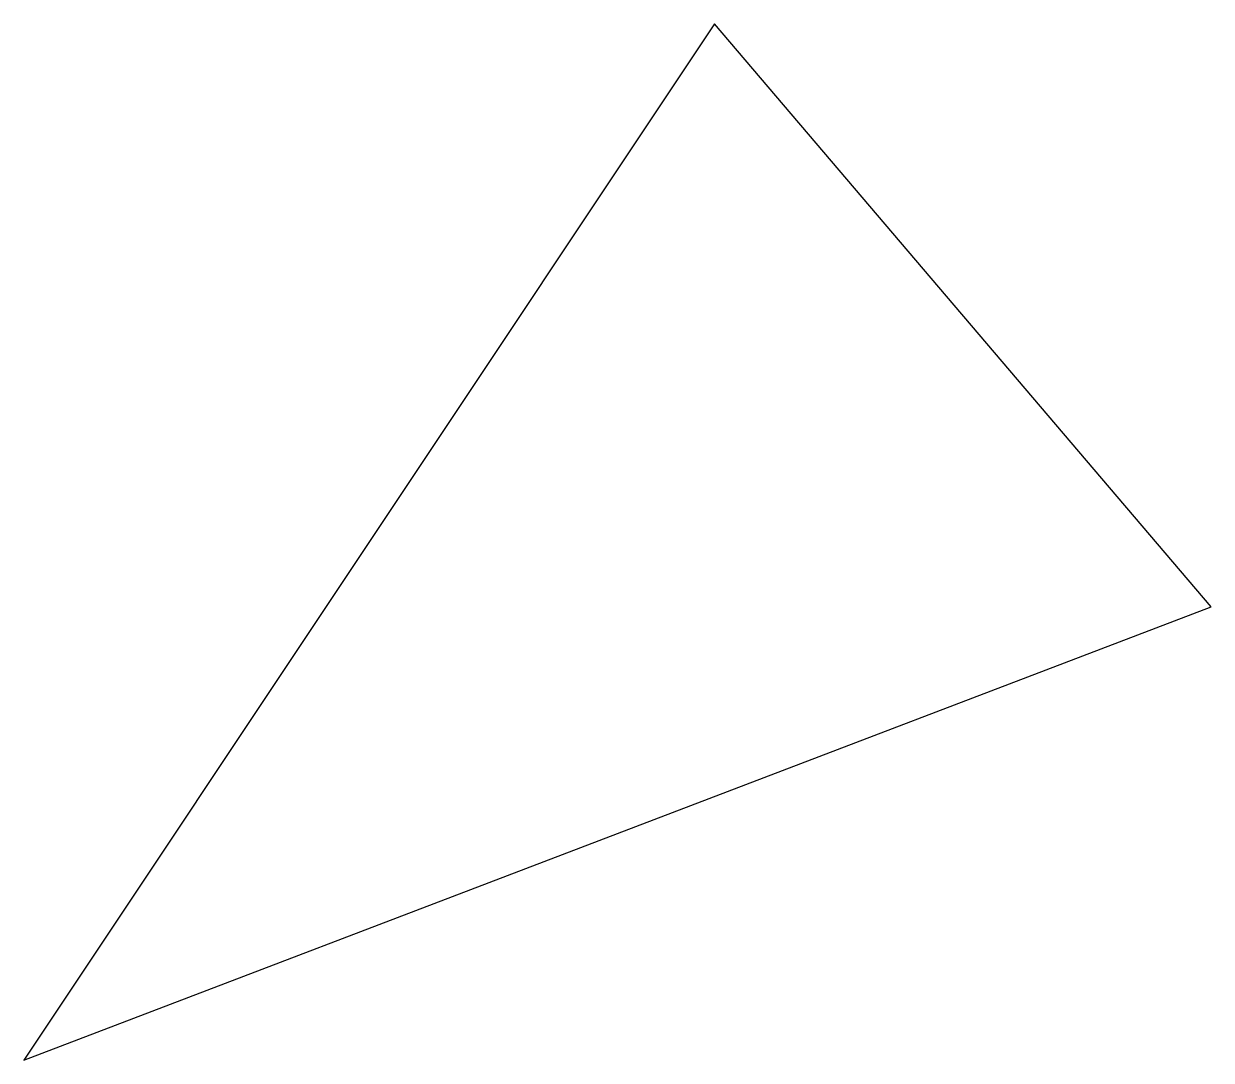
# Model space of a CAD drawing. Header units: metres. Extents: x 0 to 5.5, y 0 to 4.8.
import ezdxf

# ---------------------------------------------------------------- set-up
doc = ezdxf.new("R2010")
doc.units = ezdxf.units.M

msp = doc.modelspace()

# ---------------------------------------------------------------- linework, layer by layer
at = {"layer": 'First Line Black', "color": 2}
msp.add_line((0, 0), (5.5, 2.1), dxfattribs=at)
at = {"layer": 'Second Line Cyan', "color": 4}
msp.add_line((5.5, 2.1), (3.2, 4.8), dxfattribs=at)
at = {"layer": 'Third Line Magenta', "color": 6}
msp.add_line((3.2, 4.8), (0, 0), dxfattribs=at)

doc.saveas('drawing.dxf')
